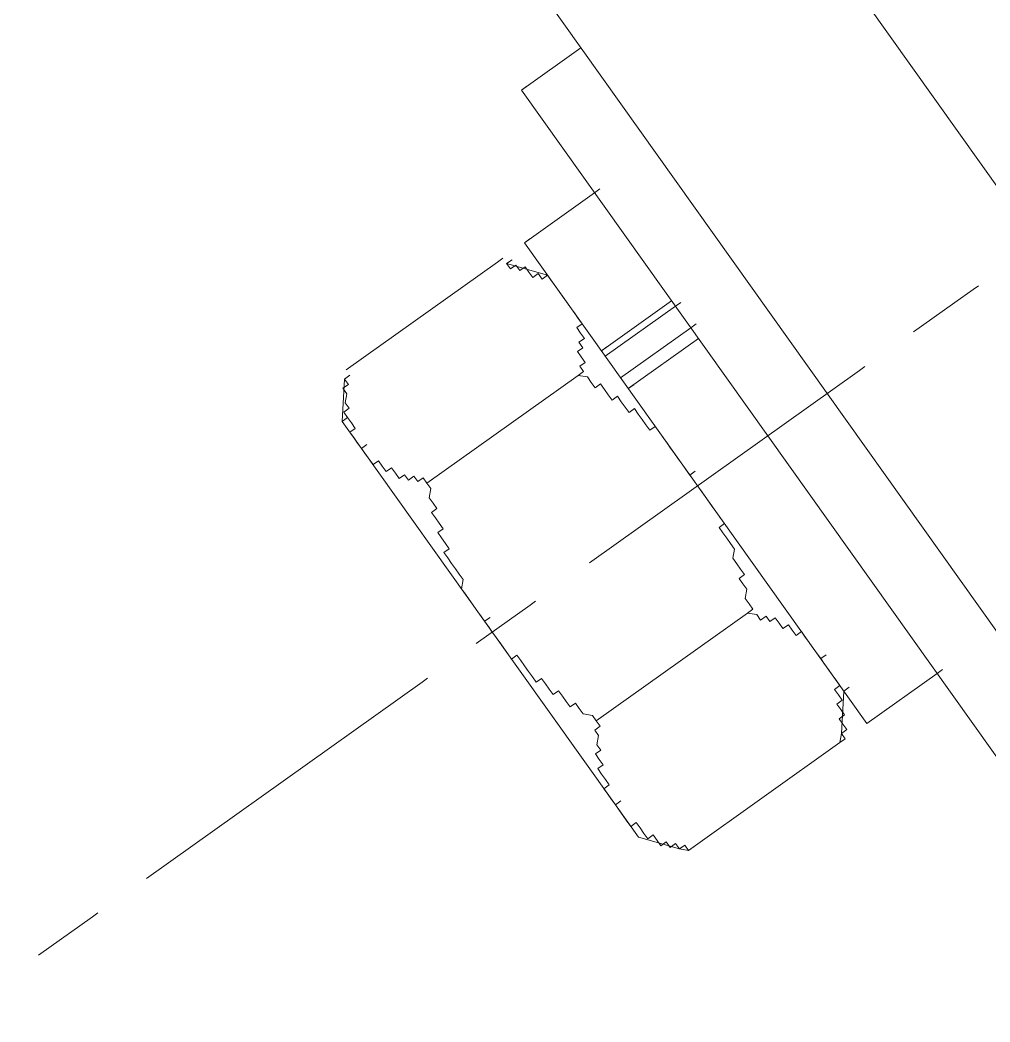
# Model space of a CAD drawing. Header units: feet. Extents: x 2321988 to 2329858, y 6722724 to 6730499.
# Drawn here: x 2326044.8899 to 2326045.0087, y 6726880.9985 to 6726881.1212 of the extents above; entities that cross this region are included whole.
import ezdxf

# ---------------------------------------------------------------- set-up
doc = ezdxf.new("R2010")
doc.units = ezdxf.units.FT
doc.header["$MEASUREMENT"] = 0
doc.layers.add('C-BESS-EQUIPMENT', color=255, linetype='Continuous')

# ---------------------------------------------------------------- blocks, each defined once
blk = doc.blocks.new('Midpoint Site Plan$0$A$C71e53a02')
at = {"lineweight": 9}
for points in [[(22.4518, 2.2462), (22.4421, 2.2462), (22.4421, -2.2559), (22.4518, -2.2559), (22.4421, -2.2559)], [(23.8356, 1.4958), (23.8258, 1.4958), (23.0755, 1.4958), (22.978, 1.4763), (22.8903, 1.4276), (22.8416, 1.3399), (22.8221, 1.2425), (22.8221, -1.2522), (22.8416, -1.3496), (22.8903, -1.4276), (22.978, -1.4861), (23.0755, -1.5056), (23.1632, -1.4861), (23.2509, -1.4276), (23.2996, -1.3496), (23.3191, -1.2522), (23.3191, 1.2425), (23.2996, 1.3399), (23.2509, 1.4276), (23.1632, 1.4763), (23.0755, 1.4958), (23.0852, 1.4958)], [(22.4421, 0.6188), (22.3349, 0.6188), (22.3446, 0.6188), (22.3349, 0.6188), (22.3349, -0.6285), (22.4421, -0.6285), (22.4518, -0.6285)], [(21.8866, 0.4336), (22.1595, 0.4336), (22.1692, 0.4336)], [(22.218, 0.4336), (22.2082, 0.4336), (22.2082, -0.4336), (22.3349, -0.4336), (22.3446, -0.4336)], [(22.2082, 0.4336), (22.3349, 0.4336), (22.3446, 0.4336)], [(22.2082, 0.0146), (22.2082, 0.0049), (22.2082, -0.0049), (22.2082, -0.0146), (22.2082, -0.0244), (22.2082, -0.0341), (22.2082, -0.0439), (22.2082, -0.0536), (22.2082, -0.0633), (22.2082, -0.0731), (22.1985, -0.0731), (22.1985, -0.0828), (22.1985, -0.0926), (22.1985, -0.1023), (22.1985, -0.1121), (22.1887, -0.1218), (22.1887, -0.1316), (22.1887, -0.1413), (22.1887, -0.151), (22.179, -0.151), (22.179, -0.1608), (22.179, -0.1705), (22.1692, -0.1803), (22.1692, -0.19), (22.1692, -0.1998), (22.1595, -0.1998), (22.1692, -0.1998), (22.1595, -0.1998), (21.8866, -0.1998), (21.8866, -0.19), (21.8769, -0.1803), (21.8769, -0.1705), (21.8769, -0.1608), (21.8671, -0.1608), (21.8671, -0.151), (21.8671, -0.1413), (21.8671, -0.1316), (21.8574, -0.1316), (21.8574, -0.1218), (21.8574, -0.1121), (21.8574, -0.1023), (21.8477, -0.1023), (21.8477, -0.0926), (21.8477, -0.0828), (21.8477, -0.0731), (21.8477, -0.0633), (21.8477, -0.0536), (21.8379, -0.0536), (21.8379, -0.0439), (21.8379, -0.0341), (21.8379, -0.0244), (21.8379, -0.0146), (21.8379, -0.0049), (21.8379, 0.0049), (21.8379, 0.0146), (21.8379, 0.3264), (21.8477, 0.3264), (21.8379, 0.3264), (21.8379, 0.3362), (21.8379, 0.3459), (21.8379, 0.3557), (21.8477, 0.3557), (21.8477, 0.3654), (21.8477, 0.3752), (21.8379, 0.3752), (21.8769, 0.4239), (21.8769, 0.4142), (21.8671, 0.4142), (21.8671, 0.4044), (21.8574, 0.3947), (21.8574, 0.3849), (21.8477, 0.3849), (21.8477, 0.3752), (21.8379, 0.3752), (21.8379, 0.3264), (21.8379, 0.3167), (21.8379, 0.307), (21.8379, 0.2972), (21.8477, 0.2972), (21.8477, 0.2875), (21.8477, 0.2777), (21.8574, 0.2777), (21.8574, 0.268), (21.8574, 0.2582), (21.8671, 0.2582), (21.8671, 0.2485), (21.8769, 0.2485), (21.8769, 0.2387), (21.8866, 0.2387), (21.8866, 0.229), (22.1595, 0.229), (22.1692, 0.229), (22.1692, 0.2387), (22.179, 0.2387), (22.179, 0.2485), (22.179, 0.2582), (22.1887, 0.2582), (22.1887, 0.268), (22.1985, 0.268), (22.1985, 0.2777), (22.1985, 0.2875), (22.2082, 0.2875), (22.2082, 0.2972), (22.2082, 0.307), (22.2082, 0.3167), (22.2082, 0.3264), (22.2082, 0.3362), (22.2082, 0.3459), (22.2082, 0.3557), (22.2082, 0.3654), (22.2082, 0.3752)], [(21.8671, 0.4142), (21.8671, 0.4142)], [(21.8671, 0.4142), (21.8671, 0.4142)], [(21.8671, 0.4142), (21.8671, 0.4142)], [(21.8769, 0.4239), (21.8866, 0.4239)], [(21.8769, 0.4142), (21.8769, 0.4142)], [(21.8769, 0.4142), (21.8769, 0.4142)], [(21.8769, 0.4142), (21.8769, 0.4142)], [(21.8769, 0.4142), (21.8769, 0.4142)], [(21.8769, 0.4142), (21.8769, 0.4142)], [(21.8769, 0.4142), (21.8769, 0.4142)], [(21.8769, 0.4142), (21.8769, 0.4142)], [(21.8769, 0.4142), (21.8769, 0.4142)], [(22.1692, 0.4239), (22.1692, 0.4142), (22.179, 0.4142), (22.179, 0.4044), (22.1887, 0.4044), (22.1887, 0.3947), (22.1887, 0.3849), (22.1985, 0.3849), (22.1985, 0.3752), (22.2082, 0.3752), (22.1692, 0.4239), (22.179, 0.4239)], [(22.1692, 0.4142), (22.1692, 0.4142)], [(22.1692, 0.4142), (22.1692, 0.4142)], [(22.179, 0.4142), (22.179, 0.4142)], [(22.179, 0.4142), (22.179, 0.4142)], [(22.179, 0.4142), (22.179, 0.4142)], [(21.8671, 0.4044), (21.8671, 0.4044)], [(21.8671, 0.4044), (21.8671, 0.4044)], [(21.8671, 0.4044), (21.8671, 0.4044)], [(21.8671, 0.4044), (21.8671, 0.4044)], [(21.8671, 0.4044), (21.8671, 0.4044)], [(21.8671, 0.4044), (21.8671, 0.4044)], [(21.8671, 0.4044), (21.8671, 0.4044)], [(21.8671, 0.4044), (21.8671, 0.4044)], [(21.8671, 0.4044), (21.8671, 0.4044)], [(21.8671, 0.4044), (21.8671, 0.4044)], [(21.8671, 0.4044), (21.8671, 0.4044)], [(21.8671, 0.4044), (21.8671, 0.4044)], [(21.8671, 0.4044), (21.8671, 0.4044)], [(22.179, 0.4044), (22.179, 0.4044)], [(22.179, 0.4044), (22.179, 0.4044)], [(22.179, 0.4044), (22.179, 0.4044)], [(22.179, 0.4044), (22.179, 0.4044)], [(22.179, 0.4044), (22.179, 0.4044)], [(22.179, 0.4044), (22.179, 0.4044)], [(22.179, 0.4044), (22.179, 0.4044)], [(22.179, 0.4044), (22.179, 0.4044)], [(22.1887, 0.4044), (22.1887, 0.4044)], [(22.1887, 0.4044), (22.1887, 0.4044)], [(22.1887, 0.4044), (22.1887, 0.4044)], [(21.8477, 0.3849), (21.8477, 0.3849)], [(21.8477, 0.3849), (21.8477, 0.3849)], [(21.8477, 0.3849), (21.8477, 0.3849)], [(21.8477, 0.3849), (21.8477, 0.3849)], [(21.8477, 0.3849), (21.8477, 0.3849)], [(21.8574, 0.3947), (21.8574, 0.3947)], [(21.8574, 0.3947), (21.8574, 0.3947)], [(21.8574, 0.3947), (21.8574, 0.3947)], [(21.8574, 0.3947), (21.8574, 0.3947)], [(21.8574, 0.3947), (21.8574, 0.3947)], [(21.8574, 0.3947), (21.8574, 0.3947)], [(21.8574, 0.3947), (21.8574, 0.3947)], [(21.8574, 0.3947), (21.8574, 0.3947)], [(21.8574, 0.3947), (21.8574, 0.3947)], [(21.8574, 0.3947), (21.8574, 0.3947)], [(21.8574, 0.3947), (21.8574, 0.3947)], [(21.8574, 0.3947), (21.8574, 0.3947)], [(21.8574, 0.3947), (21.8574, 0.3947)], [(21.8574, 0.3849), (21.8574, 0.3849)], [(21.8574, 0.3849), (21.8574, 0.3849)], [(21.8574, 0.3849), (21.8574, 0.3849)], [(21.8574, 0.3849), (21.8574, 0.3849)], [(21.8574, 0.3849), (21.8574, 0.3849)], [(21.8574, 0.3849), (21.8574, 0.3849)], [(21.8574, 0.3849), (21.8574, 0.3849)], [(21.8477, 0.3752), (21.8477, 0.3752)], [(21.8477, 0.3752), (21.8477, 0.3752)], [(21.8477, 0.3752), (21.8477, 0.3752)], [(21.8477, 0.3752), (21.8477, 0.3752)], [(21.8477, 0.3752), (21.8477, 0.3752)], [(21.8477, 0.3752), (21.8477, 0.3752)], [(21.8477, 0.3752), (21.8477, 0.3752)], [(21.8477, 0.3752), (21.8477, 0.3752)], [(21.8477, 0.3752), (21.8477, 0.3752)], [(21.8477, 0.3752), (21.8477, 0.3752)], [(21.8477, 0.3752), (21.8477, 0.3752)], [(21.8477, 0.3752), (21.8477, 0.3752)], [(21.8379, 0.3557), (21.8379, 0.3557)], [(21.8379, 0.3557), (21.8379, 0.3557)], [(21.8379, 0.3557), (21.8379, 0.3557)], [(21.8379, 0.3557), (21.8379, 0.3557)], [(21.8379, 0.3557), (21.8379, 0.3557)], [(21.8379, 0.3557), (21.8379, 0.3557)], [(21.8379, 0.3557), (21.8379, 0.3557)], [(21.8379, 0.3557), (21.8379, 0.3557)], [(21.8379, 0.3557), (21.8379, 0.3557)], [(21.8379, 0.3557), (21.8379, 0.3557)], [(21.8379, 0.3557), (21.8379, 0.3557)], [(21.8477, 0.3654), (21.8477, 0.3654)], [(21.8477, 0.3654), (21.8477, 0.3654)], [(21.8477, 0.3654), (21.8477, 0.3654)], [(21.8477, 0.3654), (21.8477, 0.3654)], [(21.8477, 0.3654), (21.8477, 0.3654)], [(21.8477, 0.3654), (21.8477, 0.3654)], [(21.8477, 0.3654), (21.8477, 0.3654)], [(21.8477, 0.3654), (21.8477, 0.3654)], [(21.8477, 0.3654), (21.8477, 0.3654)], [(21.8477, 0.3654), (21.8477, 0.3654)], [(21.8477, 0.3654), (21.8477, 0.3654)], [(21.8477, 0.3654), (21.8477, 0.3654)], [(21.8477, 0.3654), (21.8477, 0.3654)], [(21.8379, 0.3459), (21.8379, 0.3459)], [(21.8379, 0.3459), (21.8379, 0.3459)], [(21.8379, 0.3459), (21.8379, 0.3459)], [(21.8379, 0.3459), (21.8379, 0.3459)], [(21.8379, 0.3459), (21.8379, 0.3459)], [(21.8379, 0.3459), (21.8379, 0.3459)], [(21.8379, 0.3459), (21.8379, 0.3459)], [(21.8379, 0.3459), (21.8379, 0.3459)], [(21.8379, 0.3459), (21.8379, 0.3459)], [(21.8379, 0.3459), (21.8379, 0.3459)], [(21.8379, 0.3459), (21.8379, 0.3459)], [(21.8379, 0.3459), (21.8379, 0.3459)], [(21.8379, 0.3459), (21.8379, 0.3459)], [(21.8379, 0.3362), (21.8379, 0.3362)], [(21.8379, 0.3362), (21.8379, 0.3362)], [(21.8379, 0.3362), (21.8379, 0.3362)], [(21.8379, 0.3362), (21.8379, 0.3362)], [(21.8379, 0.3362), (21.8379, 0.3362)], [(21.8379, 0.3264), (21.8379, 0.3264)], [(21.8379, 0.3264), (21.8379, 0.3264)], [(21.8379, 0.3264), (21.8379, 0.3264)], [(21.8379, 0.3264), (21.8379, 0.3264)], [(21.8379, 0.3264), (21.8379, 0.3264)], [(21.8379, 0.3264), (21.8379, 0.3264)], [(21.8379, 0.3264), (21.8379, 0.3264)], [(21.8379, 0.3264), (21.8379, 0.3264)], [(21.8379, 0.3264), (21.8379, 0.3264)], [(22.2082, 0.3264), (22.2082, 0.3264)], [(22.2082, 0.3264), (22.2082, 0.3264)], [(22.2082, 0.3264), (22.2082, 0.3264)], [(21.8379, 0.3167), (21.8379, 0.3167)], [(21.8379, 0.3167), (21.8379, 0.3167)], [(21.8379, 0.3167), (21.8379, 0.3167)], [(21.8379, 0.3167), (21.8379, 0.3167)], [(21.8379, 0.3167), (21.8379, 0.3167)], [(21.8379, 0.3167), (21.8379, 0.3167)], [(21.8379, 0.3167), (21.8379, 0.3167)], [(21.8379, 0.3167), (21.8379, 0.3167)], [(21.8379, 0.3167), (21.8379, 0.3167)], [(21.8379, 0.3167), (21.8379, 0.3167)], [(21.8379, 0.3167), (21.8379, 0.3167)], [(22.2082, 0.3167), (22.2082, 0.3167)], [(22.2082, 0.3167), (22.2082, 0.3167)], [(22.2082, 0.3167), (22.2082, 0.3167)], [(22.2082, 0.3167), (22.2082, 0.3167)], [(22.2082, 0.3167), (22.2082, 0.3167)], [(22.2082, 0.3167), (22.2082, 0.3167)], [(22.2082, 0.3167), (22.2082, 0.3167)], [(22.2082, 0.3167), (22.2082, 0.3167)], [(22.2082, 0.3167), (22.2082, 0.3167)], [(21.8379, 0.307), (21.8379, 0.307)], [(21.8379, 0.307), (21.8379, 0.307)], [(21.8379, 0.307), (21.8379, 0.307)], [(21.8379, 0.307), (21.8379, 0.307)], [(21.8379, 0.307), (21.8379, 0.307)], [(21.8379, 0.307), (21.8379, 0.307)], [(21.8379, 0.307), (21.8379, 0.307)], [(21.8379, 0.307), (21.8379, 0.307)], [(21.8379, 0.307), (21.8379, 0.307)], [(21.8379, 0.307), (21.8379, 0.307)], [(21.8379, 0.307), (21.8379, 0.307)], [(21.8379, 0.2972), (21.8379, 0.2972)], [(21.8379, 0.2972), (21.8379, 0.2972)], [(21.8379, 0.2972), (21.8379, 0.2972)], [(21.8379, 0.2972), (21.8379, 0.2972)], [(21.8379, 0.2972), (21.8379, 0.2972)], [(21.8477, 0.2972), (21.8477, 0.2972)], [(21.8477, 0.2972), (21.8477, 0.2972)], [(21.8477, 0.2972), (21.8477, 0.2972)], [(21.8477, 0.2972), (21.8477, 0.2972)], [(21.8477, 0.2972), (21.8477, 0.2972)], [(21.8477, 0.2972), (21.8477, 0.2972)], [(22.2082, 0.307), (22.2082, 0.307)], [(22.2082, 0.307), (22.2082, 0.307)], [(22.2082, 0.307), (22.2082, 0.307)], [(22.2082, 0.307), (22.2082, 0.307)], [(22.2082, 0.307), (22.2082, 0.307)], [(22.2082, 0.307), (22.2082, 0.307)], [(22.2082, 0.307), (22.2082, 0.307)], [(22.2082, 0.307), (22.2082, 0.307)], [(22.2082, 0.307), (22.2082, 0.307)], [(22.2082, 0.307), (22.2082, 0.307)], [(22.2082, 0.307), (22.2082, 0.307)], [(22.2082, 0.2972), (22.2082, 0.2972)], [(22.2082, 0.2972), (22.2082, 0.2972)], [(22.2082, 0.2972), (22.2082, 0.2972)], [(22.2082, 0.2972), (22.2082, 0.2972)], [(22.2082, 0.2972), (22.2082, 0.2972)], [(22.2082, 0.2972), (22.2082, 0.2972)], [(22.2082, 0.2972), (22.2082, 0.2972)], [(22.2082, 0.2972), (22.2082, 0.2972)], [(22.2082, 0.2972), (22.2082, 0.2972)], [(22.2082, 0.2972), (22.2082, 0.2972)], [(22.2082, 0.2972), (22.2082, 0.2972)], [(22.2082, 0.2972), (22.2082, 0.2972)], [(21.8477, 0.2875), (21.8477, 0.2875)], [(21.8477, 0.2875), (21.8477, 0.2875)], [(21.8477, 0.2875), (21.8477, 0.2875)], [(21.8477, 0.2875), (21.8477, 0.2875)], [(21.8477, 0.2875), (21.8477, 0.2875)], [(21.8477, 0.2875), (21.8477, 0.2875)], [(21.8477, 0.2875), (21.8477, 0.2875)], [(21.8477, 0.2875), (21.8477, 0.2875)], [(21.8477, 0.2875), (21.8477, 0.2875)], [(21.8477, 0.2875), (21.8477, 0.2875)], [(21.8477, 0.2875), (21.8477, 0.2875)], [(22.1985, 0.2875), (22.1985, 0.2875)], [(22.1985, 0.2875), (22.1985, 0.2875)], [(22.1985, 0.2875), (22.1985, 0.2875)], [(22.1985, 0.2875), (22.1985, 0.2875)], [(22.1985, 0.2875), (22.1985, 0.2875)], [(22.1985, 0.2875), (22.1985, 0.2875)], [(22.2082, 0.2875), (22.2082, 0.2875)], [(22.2082, 0.2875), (22.2082, 0.2875)], [(22.2082, 0.2875), (22.2082, 0.2875)], [(22.2082, 0.2875), (22.2082, 0.2875)], [(21.8477, 0.2777), (21.8477, 0.2777)], [(21.8477, 0.2777), (21.8477, 0.2777)], [(21.8477, 0.2777), (21.8477, 0.2777)], [(21.8477, 0.2777), (21.8477, 0.2777)], [(21.8477, 0.2777), (21.8477, 0.2777)], [(21.8477, 0.2777), (21.8477, 0.2777)], [(21.8477, 0.2777), (21.8477, 0.2777)], [(21.8477, 0.2777), (21.8477, 0.2777)], [(21.8574, 0.2777), (21.8574, 0.2777)], [(21.8574, 0.2777), (21.8574, 0.2777)], [(21.8574, 0.268), (21.8574, 0.268)], [(21.8574, 0.268), (21.8574, 0.268)], [(21.8574, 0.268), (21.8574, 0.268)], [(21.8574, 0.268), (21.8574, 0.268)], [(21.8574, 0.268), (21.8574, 0.268)], [(21.8574, 0.268), (21.8574, 0.268)], [(21.8574, 0.268), (21.8574, 0.268)], [(21.8574, 0.268), (21.8574, 0.268)], [(21.8574, 0.268), (21.8574, 0.268)], [(21.8574, 0.268), (21.8574, 0.268)], [(21.8574, 0.268), (21.8574, 0.268)], [(21.8574, 0.268), (21.8574, 0.268)], [(22.1887, 0.268), (22.1887, 0.268)], [(22.1887, 0.268), (22.1887, 0.268)], [(22.1887, 0.268), (22.1887, 0.268)], [(22.1887, 0.268), (22.1887, 0.268)], [(22.1887, 0.268), (22.1887, 0.268)], [(22.1887, 0.268), (22.1887, 0.268)], [(22.1887, 0.268), (22.1887, 0.268)], [(22.1985, 0.2777), (22.1985, 0.2777)], [(22.1985, 0.2777), (22.1985, 0.2777)], [(22.1985, 0.2777), (22.1985, 0.2777)], [(22.1985, 0.2777), (22.1985, 0.2777)], [(22.1985, 0.2777), (22.1985, 0.2777)], [(22.1985, 0.2777), (22.1985, 0.2777)], [(22.1985, 0.2777), (22.1985, 0.2777)], [(22.1985, 0.2777), (22.1985, 0.2777)], [(22.1985, 0.2777), (22.1985, 0.2777)], [(22.1985, 0.2777), (22.1985, 0.2777)], [(22.1985, 0.2777), (22.1985, 0.2777)], [(22.1985, 0.268), (22.1985, 0.268)], [(22.1985, 0.268), (22.1985, 0.268)], [(22.1985, 0.268), (22.1985, 0.268)], [(22.1985, 0.268), (22.1985, 0.268)], [(21.8574, 0.2582), (21.8574, 0.2582)], [(21.8574, 0.2582), (21.8574, 0.2582)], [(21.8671, 0.2582), (21.8671, 0.2582)], [(21.8671, 0.2582), (21.8671, 0.2582)], [(21.8671, 0.2582), (21.8671, 0.2582)], [(21.8671, 0.2582), (21.8671, 0.2582)], [(21.8671, 0.2582), (21.8671, 0.2582)], [(21.8671, 0.2582), (21.8671, 0.2582)], [(21.8671, 0.2582), (21.8671, 0.2582)], [(21.8671, 0.2582), (21.8671, 0.2582)], [(22.1887, 0.2582), (22.1887, 0.2582)], [(22.1887, 0.2582), (22.1887, 0.2582)], [(22.1887, 0.2582), (22.1887, 0.2582)], [(22.1887, 0.2582), (22.1887, 0.2582)], [(22.1887, 0.2582), (22.1887, 0.2582)], [(22.1887, 0.2582), (22.1887, 0.2582)], [(22.1887, 0.2582), (22.1887, 0.2582)], [(22.1887, 0.2582), (22.1887, 0.2582)], [(22.1887, 0.2582), (22.1887, 0.2582)], [(22.1887, 0.2582), (22.1887, 0.2582)], [(21.8671, 0.2485), (21.8671, 0.2485)], [(21.8671, 0.2485), (21.8671, 0.2485)], [(21.8671, 0.2485), (21.8671, 0.2485)], [(21.8671, 0.2485), (21.8671, 0.2485)], [(21.8671, 0.2485), (21.8671, 0.2485)], [(21.8671, 0.2485), (21.8671, 0.2485)], [(21.8671, 0.2485), (21.8671, 0.2485)], [(21.8769, 0.2485), (21.8769, 0.2485)], [(21.8769, 0.2485), (21.8769, 0.2485)], [(21.8769, 0.2485), (21.8769, 0.2485)], [(21.8769, 0.2485), (21.8769, 0.2485)], [(21.8769, 0.2387), (21.8769, 0.2387)], [(21.8769, 0.2387), (21.8769, 0.2387)], [(21.8769, 0.2387), (21.8769, 0.2387)], [(21.8769, 0.2387), (21.8769, 0.2387)], [(22.1692, 0.2387), (22.1692, 0.2387)], [(22.1692, 0.2387), (22.1692, 0.2387)], [(22.1692, 0.2387), (22.1692, 0.2387)], [(22.1692, 0.2387), (22.1692, 0.2387)], [(22.1692, 0.2387), (22.1692, 0.2387)], [(22.1692, 0.2387), (22.1692, 0.2387)], [(22.1692, 0.2387), (22.1692, 0.2387)], [(22.179, 0.2485), (22.179, 0.2485)], [(22.179, 0.2485), (22.179, 0.2485)], [(22.179, 0.2485), (22.179, 0.2485)], [(22.179, 0.2485), (22.179, 0.2485)], [(22.179, 0.2485), (22.179, 0.2485)], [(22.179, 0.2485), (22.179, 0.2485)], [(22.179, 0.2485), (22.179, 0.2485)], [(22.179, 0.2485), (22.179, 0.2485)], [(22.179, 0.2485), (22.179, 0.2485)], [(22.179, 0.2485), (22.179, 0.2485)], [(22.179, 0.2485), (22.179, 0.2485)], [(22.179, 0.2485), (22.179, 0.2485)], [(22.179, 0.2387), (22.179, 0.2387)], [(22.3349, 0.2387), (22.2082, 0.2387), (22.218, 0.2387)], [(21.8964, -0.1998), (21.8866, -0.1998), (21.8866, -0.2095), (21.8769, -0.2095), (21.8769, -0.2193), (21.8671, -0.229), (21.8671, -0.2387), (21.8574, -0.2387), (21.8574, -0.2485), (21.8574, -0.2582), (21.8477, -0.2582), (21.8477, -0.268), (21.8477, -0.2777), (21.8477, -0.2875), (21.8379, -0.2875), (21.8379, -0.2972), (21.8379, -0.307), (21.8379, -0.3167), (21.8379, 0.0146), (21.8477, 0.0146), (21.8379, 0.0146), (21.8379, 0.0244), (21.8379, 0.0341), (21.8379, 0.0439), (21.8379, 0.0536), (21.8379, 0.0633), (21.8379, 0.0731), (21.8477, 0.0828), (21.8477, 0.0926), (21.8477, 0.1023), (21.8477, 0.1121), (21.8477, 0.1218), (21.8477, 0.1316), (21.8574, 0.1316), (21.8574, 0.1413), (21.8574, 0.151), (21.8574, 0.1608), (21.8671, 0.1608), (21.8671, 0.1705), (21.8671, 0.1803), (21.8671, 0.19), (21.8769, 0.19), (21.8769, 0.1998), (21.8769, 0.2095), (21.8866, 0.2193), (21.8866, 0.229), (21.8964, 0.229)], [(21.8866, 0.229), (21.8866, 0.229)], [(21.8866, 0.229), (21.8866, 0.229)], [(22.1595, 0.229), (22.1692, 0.229), (22.1595, 0.229), (22.1692, 0.2193), (22.1692, 0.2095), (22.1692, 0.1998), (22.179, 0.1998), (22.179, 0.19), (22.179, 0.1803), (22.179, 0.1705), (22.1887, 0.1705), (22.1887, 0.1608), (22.1887, 0.151), (22.1887, 0.1413), (22.1985, 0.1413), (22.1985, 0.1316), (22.1985, 0.1218), (22.1985, 0.1121), (22.1985, 0.1023), (22.2082, 0.1023), (22.2082, 0.0926), (22.2082, 0.0828), (22.2082, 0.0731), (22.2082, 0.0633), (22.2082, 0.0536), (22.2082, 0.0439), (22.2082, 0.0341), (22.2082, 0.0244), (22.2082, 0.0146), (22.218, 0.0146)], [(22.1692, 0.229), (22.1692, 0.229)], [(22.2082, 0.229), (22.3349, 0.229), (22.3446, 0.229)], [(21.8769, 0.2095), (21.8769, 0.2095)], [(21.8769, 0.2095), (21.8769, 0.2095)], [(21.8866, 0.2193), (21.8866, 0.2193)], [(21.8866, 0.2193), (21.8866, 0.2193)], [(22.1692, 0.2193), (22.1692, 0.2193)], [(22.1692, 0.2095), (22.1692, 0.2095)], [(21.8769, 0.1998), (21.8769, 0.1998)], [(21.8769, 0.1998), (21.8769, 0.1998)], [(22.1692, 0.1998), (22.1692, 0.1998)], [(21.8671, 0.19), (21.8671, 0.19)], [(21.8671, 0.19), (21.8671, 0.19)], [(21.8671, 0.1803), (21.8671, 0.1803)], [(21.8671, 0.1803), (21.8671, 0.1803)], [(21.8671, 0.1803), (21.8671, 0.1803)], [(21.8671, 0.1803), (21.8671, 0.1803)], [(21.8671, 0.1803), (21.8671, 0.1803)], [(22.179, 0.19), (22.179, 0.19)], [(22.179, 0.19), (22.179, 0.19)], [(22.179, 0.1803), (22.179, 0.1803)], [(22.179, 0.1803), (22.179, 0.1803)], [(22.2082, 0.19), (22.3349, 0.19), (22.3446, 0.19)], [(21.8671, 0.1705), (21.8671, 0.1705)], [(21.8671, 0.1705), (21.8671, 0.1705)], [(21.8671, 0.1705), (21.8671, 0.1705)], [(21.8671, 0.1705), (21.8671, 0.1705)], [(22.1887, 0.1705), (22.1887, 0.1705)], [(22.3349, 0.1705), (22.2082, 0.1705), (22.218, 0.1705)], [(21.8574, 0.1608), (21.8574, 0.1608)], [(21.8574, 0.1608), (21.8574, 0.1608)], [(21.8574, 0.1608), (21.8574, 0.1608)], [(21.8574, 0.151), (21.8574, 0.151)], [(21.8574, 0.151), (21.8574, 0.151)], [(21.8574, 0.151), (21.8574, 0.151)], [(21.8574, 0.151), (21.8574, 0.151)], [(21.8574, 0.151), (21.8574, 0.151)], [(21.8671, 0.1608), (21.8671, 0.1608)], [(22.1887, 0.1608), (22.1887, 0.1608)], [(22.1887, 0.1608), (22.1887, 0.1608)], [(22.1887, 0.1608), (22.1887, 0.1608)], [(22.1887, 0.1608), (22.1887, 0.1608)], [(22.1887, 0.151), (22.1887, 0.151)], [(22.1887, 0.151), (22.1887, 0.151)], [(22.1887, 0.151), (22.1887, 0.151)], [(22.1887, 0.151), (22.1887, 0.151)], [(22.1887, 0.151), (22.1887, 0.151)], [(21.8574, 0.1413), (21.8574, 0.1413)], [(21.8574, 0.1413), (21.8574, 0.1413)], [(21.8574, 0.1413), (21.8574, 0.1413)], [(21.8574, 0.1413), (21.8574, 0.1413)], [(21.8574, 0.1413), (21.8574, 0.1413)], [(22.1887, 0.1413), (22.1887, 0.1413)], [(22.1887, 0.1413), (22.1887, 0.1413)], [(22.1985, 0.1413), (22.1985, 0.1413)], [(22.1985, 0.1413), (22.1985, 0.1413)], [(21.8477, 0.1316), (21.8477, 0.1316)], [(21.8477, 0.1218), (21.8477, 0.1218)], [(21.8477, 0.1218), (21.8477, 0.1218)], [(21.8477, 0.1218), (21.8477, 0.1218)], [(21.8477, 0.1218), (21.8477, 0.1218)], [(21.8574, 0.1316), (21.8574, 0.1316)], [(21.8574, 0.1316), (21.8574, 0.1316)], [(21.8574, 0.1316), (21.8574, 0.1316)], [(22.1985, 0.1316), (22.1985, 0.1316)], [(22.1985, 0.1316), (22.1985, 0.1316)], [(22.1985, 0.1316), (22.1985, 0.1316)], [(22.1985, 0.1316), (22.1985, 0.1316)], [(22.1985, 0.1316), (22.1985, 0.1316)], [(22.1985, 0.1218), (22.1985, 0.1218)], [(22.1985, 0.1218), (22.1985, 0.1218)], [(22.1985, 0.1218), (22.1985, 0.1218)], [(22.1985, 0.1218), (22.1985, 0.1218)], [(21.8477, 0.1121), (21.8477, 0.1121)], [(21.8477, 0.1121), (21.8477, 0.1121)], [(21.8477, 0.1121), (21.8477, 0.1121)], [(21.8477, 0.1121), (21.8477, 0.1121)], [(21.8477, 0.1121), (21.8477, 0.1121)], [(22.1985, 0.1121), (22.1985, 0.1121)], [(22.1985, 0.1121), (22.1985, 0.1121)], [(22.1985, 0.1121), (22.1985, 0.1121)], [(22.1985, 0.1121), (22.1985, 0.1121)], [(22.1985, 0.1121), (22.1985, 0.1121)], [(21.8477, 0.1023), (21.8477, 0.1023)], [(21.8477, 0.1023), (21.8477, 0.1023)], [(21.8477, 0.1023), (21.8477, 0.1023)], [(21.8477, 0.1023), (21.8477, 0.1023)], [(21.8477, 0.1023), (21.8477, 0.1023)], [(21.8477, 0.0926), (21.8477, 0.0926)], [(21.8477, 0.0926), (21.8477, 0.0926)], [(21.8477, 0.0926), (21.8477, 0.0926)], [(21.8477, 0.0926), (21.8477, 0.0926)], [(22.1985, 0.1023), (22.1985, 0.1023)], [(22.1985, 0.1023), (22.1985, 0.1023)], [(22.2082, 0.1023), (22.2082, 0.1023)], [(22.2082, 0.1023), (22.2082, 0.1023)], [(22.2082, 0.0926), (22.2082, 0.0926)], [(22.2082, 0.0926), (22.2082, 0.0926)], [(22.2082, 0.0926), (22.2082, 0.0926)], [(22.2082, 0.0926), (22.2082, 0.0926)], [(21.8477, 0.0828), (21.8477, 0.0828)], [(21.8477, 0.0828), (21.8477, 0.0828)], [(21.8477, 0.0828), (21.8477, 0.0828)], [(21.8477, 0.0828), (21.8477, 0.0828)], [(21.8477, 0.0828), (21.8477, 0.0828)], [(22.2082, 0.0828), (22.2082, 0.0828)], [(22.2082, 0.0828), (22.2082, 0.0828)], [(22.2082, 0.0828), (22.2082, 0.0828)], [(22.2082, 0.0828), (22.2082, 0.0828)], [(22.2082, 0.0828), (22.2082, 0.0828)], [(21.8379, 0.0731), (21.8379, 0.0731)], [(21.8379, 0.0731), (21.8379, 0.0731)], [(21.8379, 0.0731), (21.8379, 0.0731)], [(21.8379, 0.0731), (21.8379, 0.0731)], [(21.8379, 0.0731), (21.8379, 0.0731)], [(21.8379, 0.0633), (21.8379, 0.0633)], [(21.8379, 0.0633), (21.8379, 0.0633)], [(21.8379, 0.0633), (21.8379, 0.0633)], [(22.2082, 0.0731), (22.2082, 0.0731)], [(22.2082, 0.0731), (22.2082, 0.0731)], [(22.2082, 0.0731), (22.2082, 0.0731)], [(22.2082, 0.0731), (22.2082, 0.0731)], [(22.2082, 0.0731), (22.2082, 0.0731)], [(22.2082, 0.0633), (22.2082, 0.0633)], [(22.2082, 0.0633), (22.2082, 0.0633)], [(22.2082, 0.0633), (22.2082, 0.0633)], [(22.2082, 0.0633), (22.2082, 0.0633)], [(21.8379, 0.0536), (21.8379, 0.0536)], [(21.8379, 0.0536), (21.8379, 0.0536)], [(22.2082, 0.0536), (22.2082, 0.0536)], [(22.2082, 0.0536), (22.2082, 0.0536)], [(22.2082, 0.0536), (22.2082, 0.0536)], [(22.2082, 0.0536), (22.2082, 0.0536)], [(22.2082, 0.0536), (22.2082, 0.0536)], [(21.8379, 0.0439), (21.8379, 0.0439)], [(21.8379, 0.0439), (21.8379, 0.0439)], [(21.8379, 0.0341), (21.8379, 0.0341)], [(21.8379, 0.0341), (21.8379, 0.0341)], [(22.2082, 0.0439), (22.2082, 0.0439)], [(22.2082, 0.0439), (22.2082, 0.0439)], [(22.2082, 0.0439), (22.2082, 0.0439)], [(22.2082, 0.0439), (22.2082, 0.0439)], [(22.2082, 0.0439), (22.2082, 0.0439)], [(22.2082, 0.0341), (22.2082, 0.0341)], [(22.2082, 0.0341), (22.2082, 0.0341)], [(22.2082, 0.0341), (22.2082, 0.0341)], [(22.2082, 0.0341), (22.2082, 0.0341)], [(21.8379, 0.0244), (21.8379, 0.0244)], [(22.2082, 0.0244), (22.2082, 0.0244)], [(22.2082, 0.0244), (22.2082, 0.0244)], [(22.2082, 0.0244), (22.2082, 0.0244)], [(22.2082, 0.0244), (22.2082, 0.0244)], [(22.2082, 0.0244), (22.2082, 0.0244)], [(21.8379, 0.0049), (21.8379, 0.0049)], [(21.8379, 0.0049), (21.8379, 0.0049)], [(21.8379, 0.0049), (21.8379, 0.0049)], [(21.8379, 0.0049), (21.8379, 0.0049)], [(21.8379, 0.0049), (21.8379, 0.0049)], [(22.2082, 0.0146), (22.2082, 0.0146)], [(22.2082, 0.0146), (22.2082, 0.0146)], [(21.8379, -0.0049), (21.8379, -0.0049)], [(21.8379, -0.0049), (21.8379, -0.0049)], [(21.8379, -0.0049), (21.8379, -0.0049)], [(21.8379, -0.0049), (21.8379, -0.0049)], [(21.8379, -0.0146), (21.8379, -0.0146)], [(21.8379, -0.0146), (21.8379, -0.0146)], [(21.8379, -0.0146), (21.8379, -0.0146)], [(21.8379, -0.0146), (21.8379, -0.0146)], [(21.8379, -0.0146), (21.8379, -0.0146)], [(22.2082, -0.0049), (22.2082, -0.0049)], [(22.2082, -0.0049), (22.2082, -0.0049)], [(22.2082, -0.0146), (22.2082, -0.0146)], [(22.2082, -0.0146), (22.2082, -0.0146)], [(21.8379, -0.0244), (21.8379, -0.0244)], [(21.8379, -0.0244), (21.8379, -0.0244)], [(21.8379, -0.0244), (21.8379, -0.0244)], [(21.8379, -0.0244), (21.8379, -0.0244)], [(21.8379, -0.0244), (21.8379, -0.0244)], [(22.2082, -0.0244), (22.2082, -0.0244)], [(22.2082, -0.0244), (22.2082, -0.0244)], [(21.8379, -0.0341), (21.8379, -0.0341)], [(21.8379, -0.0341), (21.8379, -0.0341)], [(21.8379, -0.0341), (21.8379, -0.0341)], [(21.8379, -0.0341), (21.8379, -0.0341)], [(21.8379, -0.0439), (21.8379, -0.0439)], [(21.8379, -0.0439), (21.8379, -0.0439)], [(21.8379, -0.0439), (21.8379, -0.0439)], [(21.8379, -0.0439), (21.8379, -0.0439)], [(21.8379, -0.0439), (21.8379, -0.0439)], [(22.2082, -0.0341), (22.2082, -0.0341)], [(22.2082, -0.0341), (22.2082, -0.0341)], [(22.2082, -0.0439), (22.2082, -0.0439)], [(22.2082, -0.0439), (22.2082, -0.0439)], [(22.2082, -0.0439), (22.2082, -0.0439)], [(22.2082, -0.0439), (22.2082, -0.0439)], [(22.2082, -0.0439), (22.2082, -0.0439)], [(21.8379, -0.0536), (21.8379, -0.0536)], [(21.8379, -0.0536), (21.8379, -0.0536)], [(21.8379, -0.0536), (21.8379, -0.0536)], [(22.2082, -0.0536), (22.2082, -0.0536)], [(22.2082, -0.0536), (22.2082, -0.0536)], [(22.2082, -0.0536), (22.2082, -0.0536)], [(22.2082, -0.0536), (22.2082, -0.0536)], [(21.8477, -0.0633), (21.8477, -0.0633)], [(21.8477, -0.0633), (21.8477, -0.0633)], [(21.8477, -0.0633), (21.8477, -0.0633)], [(21.8477, -0.0633), (21.8477, -0.0633)], [(21.8477, -0.0633), (21.8477, -0.0633)], [(21.8477, -0.0731), (21.8477, -0.0731)], [(21.8477, -0.0731), (21.8477, -0.0731)], [(21.8477, -0.0731), (21.8477, -0.0731)], [(21.8477, -0.0731), (21.8477, -0.0731)], [(21.8477, -0.0731), (21.8477, -0.0731)], [(22.2082, -0.0633), (22.2082, -0.0633)], [(22.2082, -0.0633), (22.2082, -0.0633)], [(22.2082, -0.0633), (22.2082, -0.0633)], [(22.2082, -0.0633), (22.2082, -0.0633)], [(22.2082, -0.0633), (22.2082, -0.0633)], [(22.2082, -0.0731), (22.2082, -0.0731)], [(22.2082, -0.0731), (22.2082, -0.0731)], [(22.2082, -0.0731), (22.2082, -0.0731)], [(22.2082, -0.0731), (22.2082, -0.0731)], [(21.8477, -0.0828), (21.8477, -0.0828)], [(21.8477, -0.0828), (21.8477, -0.0828)], [(21.8477, -0.0828), (21.8477, -0.0828)], [(21.8477, -0.0828), (21.8477, -0.0828)], [(22.1985, -0.0828), (22.1985, -0.0828)], [(22.1985, -0.0828), (22.1985, -0.0828)], [(22.1985, -0.0828), (22.1985, -0.0828)], [(22.1985, -0.0828), (22.1985, -0.0828)], [(22.1985, -0.0828), (22.1985, -0.0828)], [(21.8477, -0.0926), (21.8477, -0.0926)], [(21.8477, -0.0926), (21.8477, -0.0926)], [(21.8477, -0.0926), (21.8477, -0.0926)], [(21.8477, -0.0926), (21.8477, -0.0926)], [(21.8477, -0.0926), (21.8477, -0.0926)], [(21.8477, -0.1023), (21.8477, -0.1023)], [(21.8477, -0.1023), (21.8477, -0.1023)], [(21.8477, -0.1023), (21.8477, -0.1023)], [(21.8574, -0.1023), (21.8574, -0.1023)], [(22.1985, -0.0926), (22.1985, -0.0926)], [(22.1985, -0.0926), (22.1985, -0.0926)], [(22.1985, -0.0926), (22.1985, -0.0926)], [(22.1985, -0.0926), (22.1985, -0.0926)], [(22.1985, -0.1023), (22.1985, -0.1023)], [(22.1985, -0.1023), (22.1985, -0.1023)], [(22.1985, -0.1023), (22.1985, -0.1023)], [(22.1985, -0.1023), (22.1985, -0.1023)], [(22.1985, -0.1023), (22.1985, -0.1023)], [(21.8574, -0.1121), (21.8574, -0.1121)], [(21.8574, -0.1121), (21.8574, -0.1121)], [(21.8574, -0.1121), (21.8574, -0.1121)], [(21.8574, -0.1121), (21.8574, -0.1121)], [(21.8574, -0.1121), (21.8574, -0.1121)], [(22.1985, -0.1121), (22.1985, -0.1121)], [(22.1985, -0.1121), (22.1985, -0.1121)], [(22.1985, -0.1121), (22.1985, -0.1121)], [(22.1985, -0.1121), (22.1985, -0.1121)], [(22.1985, -0.1121), (22.1985, -0.1121)], [(21.8574, -0.1218), (21.8574, -0.1218)], [(21.8574, -0.1218), (21.8574, -0.1218)], [(21.8574, -0.1218), (21.8574, -0.1218)], [(21.8574, -0.1218), (21.8574, -0.1218)], [(21.8574, -0.1218), (21.8574, -0.1218)], [(21.8574, -0.1316), (21.8574, -0.1316)], [(21.8574, -0.1316), (21.8574, -0.1316)], [(21.8574, -0.1316), (21.8574, -0.1316)], [(21.8574, -0.1316), (21.8574, -0.1316)], [(22.1887, -0.1218), (22.1887, -0.1218)], [(22.1887, -0.1218), (22.1887, -0.1218)], [(22.1887, -0.1218), (22.1887, -0.1218)], [(22.1887, -0.1218), (22.1887, -0.1218)], [(22.1887, -0.1218), (22.1887, -0.1218)], [(22.1887, -0.1316), (22.1887, -0.1316)], [(22.1887, -0.1316), (22.1887, -0.1316)], [(22.1887, -0.1316), (22.1887, -0.1316)], [(22.1887, -0.1316), (22.1887, -0.1316)], [(21.8671, -0.1413), (21.8671, -0.1413)], [(21.8671, -0.1413), (21.8671, -0.1413)], [(22.1887, -0.1413), (22.1887, -0.1413)], [(22.1887, -0.1413), (22.1887, -0.1413)], [(22.1887, -0.1413), (22.1887, -0.1413)], [(22.1887, -0.1413), (22.1887, -0.1413)], [(22.1887, -0.1413), (22.1887, -0.1413)], [(21.8671, -0.151), (21.8671, -0.151)], [(21.8671, -0.151), (21.8671, -0.151)], [(21.8671, -0.1608), (21.8671, -0.1608)], [(22.179, -0.151), (22.179, -0.151)], [(22.179, -0.151), (22.179, -0.151)], [(22.179, -0.151), (22.179, -0.151)], [(22.179, -0.1608), (22.179, -0.1608)], [(22.179, -0.1608), (22.179, -0.1608)], [(22.179, -0.1608), (22.179, -0.1608)], [(22.179, -0.1608), (22.179, -0.1608)], [(22.1887, -0.151), (22.1887, -0.151)], [(21.8769, -0.1705), (21.8769, -0.1705)], [(21.8769, -0.1705), (21.8769, -0.1705)], [(22.179, -0.1705), (22.179, -0.1705)], [(22.179, -0.1705), (22.179, -0.1705)], [(21.8769, -0.1803), (21.8769, -0.1803)], [(21.8769, -0.1803), (21.8769, -0.1803)], [(22.1692, -0.1803), (22.1692, -0.1803)], [(22.1692, -0.1803), (22.1692, -0.1803)], [(22.1692, -0.19), (22.1692, -0.19)], [(22.1692, -0.19), (22.1692, -0.19)], [(21.8866, -0.1998), (21.8866, -0.1998)], [(22.1595, -0.1998), (22.1692, -0.2095), (22.1692, -0.2193), (22.179, -0.2193), (22.179, -0.229), (22.1887, -0.229), (22.1887, -0.2387), (22.1887, -0.2485), (22.1985, -0.2485), (22.1985, -0.2582), (22.1985, -0.268), (22.2082, -0.268), (22.2082, -0.2777), (22.2082, -0.2875), (22.2082, -0.2972), (22.2082, -0.307), (22.2082, -0.3167), (22.218, -0.3167)], [(21.8769, -0.2095), (21.8769, -0.2095)], [(21.8769, -0.2193), (21.8769, -0.2193)], [(21.8769, -0.2193), (21.8769, -0.2193)], [(21.8769, -0.2193), (21.8769, -0.2193)], [(21.8769, -0.2193), (21.8769, -0.2193)], [(21.8769, -0.2193), (21.8769, -0.2193)], [(21.8769, -0.2193), (21.8769, -0.2193)], [(21.8769, -0.2193), (21.8769, -0.2193)], [(21.8769, -0.2193), (21.8769, -0.2193)], [(21.8866, -0.2095), (21.8866, -0.2095)], [(21.8866, -0.2095), (21.8866, -0.2095)], [(22.1692, -0.2095), (22.1692, -0.2095)], [(22.1692, -0.2095), (22.1692, -0.2095)], [(22.1692, -0.2095), (22.1692, -0.2095)], [(22.1692, -0.2095), (22.1692, -0.2095)], [(22.1692, -0.2193), (22.1692, -0.2193)], [(22.1692, -0.2193), (22.1692, -0.2193)], [(22.179, -0.2193), (22.179, -0.2193)], [(22.179, -0.2193), (22.179, -0.2193)], [(22.179, -0.2193), (22.179, -0.2193)], [(22.179, -0.2193), (22.179, -0.2193)], [(22.179, -0.2193), (22.179, -0.2193)], [(21.8671, -0.229), (21.8671, -0.229)], [(21.8671, -0.229), (21.8671, -0.229)], [(21.8671, -0.229), (21.8671, -0.229)], [(21.8671, -0.229), (21.8671, -0.229)], [(21.8671, -0.229), (21.8671, -0.229)], [(21.8671, -0.229), (21.8671, -0.229)], [(21.8671, -0.229), (21.8671, -0.229)], [(21.8671, -0.229), (21.8671, -0.229)], [(21.8671, -0.229), (21.8671, -0.229)], [(21.8671, -0.229), (21.8671, -0.229)], [(22.179, -0.229), (22.179, -0.229)], [(22.179, -0.229), (22.179, -0.229)], [(22.179, -0.229), (22.179, -0.229)], [(22.179, -0.229), (22.179, -0.229)], [(22.179, -0.229), (22.179, -0.229)], [(22.179, -0.229), (22.179, -0.229)], [(22.179, -0.229), (22.179, -0.229)], [(22.179, -0.229), (22.179, -0.229)], [(22.179, -0.229), (22.179, -0.229)], [(21.8574, -0.2387), (21.8574, -0.2387)], [(21.8574, -0.2387), (21.8574, -0.2387)], [(21.8574, -0.2387), (21.8574, -0.2387)], [(21.8574, -0.2387), (21.8574, -0.2387)], [(21.8574, -0.2485), (21.8574, -0.2485)], [(21.8574, -0.2485), (21.8574, -0.2485)], [(21.8574, -0.2485), (21.8574, -0.2485)], [(21.8574, -0.2485), (21.8574, -0.2485)], [(21.8574, -0.2485), (21.8574, -0.2485)], [(21.8574, -0.2485), (21.8574, -0.2485)], [(21.8574, -0.2485), (21.8574, -0.2485)], [(21.8574, -0.2485), (21.8574, -0.2485)], [(21.8574, -0.2485), (21.8574, -0.2485)], [(21.8574, -0.2485), (21.8574, -0.2485)], [(21.8671, -0.2387), (21.8671, -0.2387)], [(21.8671, -0.2387), (21.8671, -0.2387)], [(21.8671, -0.2387), (21.8671, -0.2387)], [(21.8671, -0.2387), (21.8671, -0.2387)], [(21.8671, -0.2387), (21.8671, -0.2387)], [(22.1887, -0.2387), (22.1887, -0.2387)], [(22.1887, -0.2387), (22.1887, -0.2387)], [(22.1887, -0.2387), (22.1887, -0.2387)], [(22.1887, -0.2387), (22.1887, -0.2387)], [(22.1887, -0.2387), (22.1887, -0.2387)], [(22.1887, -0.2387), (22.1887, -0.2387)], [(22.1887, -0.2387), (22.1887, -0.2387)], [(22.1887, -0.2387), (22.1887, -0.2387)], [(22.1887, -0.2387), (22.1887, -0.2387)], [(22.1887, -0.2387), (22.1887, -0.2387)], [(22.1887, -0.2485), (22.1887, -0.2485)], [(22.1887, -0.2485), (22.1887, -0.2485)], [(22.1887, -0.2485), (22.1887, -0.2485)], [(22.1887, -0.2485), (22.1887, -0.2485)], [(22.1887, -0.2485), (22.1887, -0.2485)], [(22.1887, -0.2485), (22.1887, -0.2485)], [(22.1985, -0.2485), (22.1985, -0.2485)], [(22.1985, -0.2485), (22.1985, -0.2485)], [(22.1985, -0.2485), (22.1985, -0.2485)], [(21.8477, -0.2582), (21.8477, -0.2582)], [(21.8477, -0.2582), (21.8477, -0.2582)], [(21.8477, -0.2582), (21.8477, -0.2582)], [(21.8477, -0.2582), (21.8477, -0.2582)], [(21.8477, -0.2582), (21.8477, -0.2582)], [(21.8477, -0.2582), (21.8477, -0.2582)], [(21.8574, -0.2582), (21.8574, -0.2582)], [(21.8574, -0.2582), (21.8574, -0.2582)], [(21.8574, -0.2582), (21.8574, -0.2582)], [(22.1985, -0.2582), (22.1985, -0.2582)], [(22.1985, -0.2582), (22.1985, -0.2582)], [(22.1985, -0.2582), (22.1985, -0.2582)], [(22.1985, -0.2582), (22.1985, -0.2582)], [(22.1985, -0.2582), (22.1985, -0.2582)], [(22.1985, -0.2582), (22.1985, -0.2582)], [(22.1985, -0.2582), (22.1985, -0.2582)], [(22.1985, -0.2582), (22.1985, -0.2582)], [(22.1985, -0.2582), (22.1985, -0.2582)], [(22.1985, -0.2582), (22.1985, -0.2582)], [(21.8477, -0.268), (21.8477, -0.268)], [(21.8477, -0.268), (21.8477, -0.268)], [(21.8477, -0.268), (21.8477, -0.268)], [(21.8477, -0.268), (21.8477, -0.268)], [(21.8477, -0.268), (21.8477, -0.268)], [(21.8477, -0.268), (21.8477, -0.268)], [(21.8477, -0.268), (21.8477, -0.268)], [(21.8477, -0.268), (21.8477, -0.268)], [(21.8477, -0.268), (21.8477, -0.268)], [(21.8477, -0.2777), (21.8477, -0.2777)], [(21.8477, -0.2777), (21.8477, -0.2777)], [(21.8477, -0.2777), (21.8477, -0.2777)], [(21.8477, -0.2777), (21.8477, -0.2777)], [(21.8477, -0.2777), (21.8477, -0.2777)], [(21.8477, -0.2777), (21.8477, -0.2777)], [(21.8477, -0.2777), (21.8477, -0.2777)], [(21.8477, -0.2777), (21.8477, -0.2777)], [(21.8477, -0.2777), (21.8477, -0.2777)], [(21.8477, -0.2777), (21.8477, -0.2777)], [(22.1985, -0.268), (22.1985, -0.268)], [(22.1985, -0.268), (22.1985, -0.268)], [(22.1985, -0.268), (22.1985, -0.268)], [(22.1985, -0.268), (22.1985, -0.268)], [(22.1985, -0.268), (22.1985, -0.268)], [(22.1985, -0.268), (22.1985, -0.268)], [(22.1985, -0.268), (22.1985, -0.268)], [(22.1985, -0.268), (22.1985, -0.268)], [(22.2082, -0.2777), (22.2082, -0.2777)], [(22.2082, -0.2777), (22.2082, -0.2777)], [(22.2082, -0.2777), (22.2082, -0.2777)], [(22.2082, -0.2777), (22.2082, -0.2777)], [(22.2082, -0.2777), (22.2082, -0.2777)], [(22.2082, -0.2777), (22.2082, -0.2777)], [(22.2082, -0.2777), (22.2082, -0.2777)], [(22.2082, -0.2777), (22.2082, -0.2777)], [(22.2082, -0.2777), (22.2082, -0.2777)], [(22.2082, -0.2777), (22.2082, -0.2777)], [(21.8379, -0.2875), (21.8379, -0.2875)], [(21.8379, -0.2875), (21.8379, -0.2875)], [(21.8379, -0.2875), (21.8379, -0.2875)], [(21.8379, -0.2875), (21.8379, -0.2875)], [(21.8379, -0.2875), (21.8379, -0.2875)], [(21.8379, -0.2875), (21.8379, -0.2875)], [(21.8379, -0.2875), (21.8379, -0.2875)], [(21.8477, -0.2875), (21.8477, -0.2875)], [(22.2082, -0.2875), (22.2082, -0.2875)], [(22.2082, -0.2875), (22.2082, -0.2875)], [(22.2082, -0.2875), (22.2082, -0.2875)], [(22.2082, -0.2875), (22.2082, -0.2875)], [(22.2082, -0.2875), (22.2082, -0.2875)], [(22.2082, -0.2875), (22.2082, -0.2875)], [(22.2082, -0.2875), (22.2082, -0.2875)], [(22.2082, -0.2875), (22.2082, -0.2875)], [(22.2082, -0.2875), (22.2082, -0.2875)], [(21.8379, -0.2972), (21.8379, -0.2972)], [(21.8379, -0.2972), (21.8379, -0.2972)], [(21.8379, -0.2972), (21.8379, -0.2972)], [(21.8379, -0.2972), (21.8379, -0.2972)], [(21.8379, -0.2972), (21.8379, -0.2972)], [(21.8379, -0.2972), (21.8379, -0.2972)], [(21.8379, -0.2972), (21.8379, -0.2972)], [(21.8379, -0.2972), (21.8379, -0.2972)], [(21.8379, -0.2972), (21.8379, -0.2972)], [(21.8379, -0.2972), (21.8379, -0.2972)], [(21.8379, -0.307), (21.8379, -0.307)], [(21.8379, -0.307), (21.8379, -0.307)], [(21.8379, -0.307), (21.8379, -0.307)], [(21.8379, -0.307), (21.8379, -0.307)], [(21.8379, -0.307), (21.8379, -0.307)], [(21.8379, -0.307), (21.8379, -0.307)], [(22.2082, -0.2972), (22.2082, -0.2972)], [(22.2082, -0.2972), (22.2082, -0.2972)], [(22.2082, -0.2972), (22.2082, -0.2972)], [(22.2082, -0.2972), (22.2082, -0.2972)], [(22.2082, -0.2972), (22.2082, -0.2972)], [(22.2082, -0.2972), (22.2082, -0.2972)], [(22.2082, -0.2972), (22.2082, -0.2972)], [(22.2082, -0.2972), (22.2082, -0.2972)], [(22.2082, -0.2972), (22.2082, -0.2972)], [(22.2082, -0.2972), (22.2082, -0.2972)], [(22.2082, -0.307), (22.2082, -0.307)], [(22.2082, -0.307), (22.2082, -0.307)], [(22.2082, -0.307), (22.2082, -0.307)], [(22.2082, -0.307), (22.2082, -0.307)], [(22.2082, -0.307), (22.2082, -0.307)], [(22.2082, -0.307), (22.2082, -0.307)], [(21.8379, -0.3167), (21.8379, -0.3752), (21.8769, -0.4239), (21.8866, -0.4239), (21.8866, -0.4336), (21.8769, -0.4239)], [(21.8379, -0.3167), (21.8379, -0.3167)], [(21.8379, -0.3167), (21.8379, -0.3167)], [(21.8379, -0.3167), (21.8379, -0.3167)], [(21.8866, -0.4239), (21.8769, -0.4239), (21.8769, -0.4142), (21.8671, -0.4142), (21.8671, -0.4044), (21.8574, -0.4044), (21.8574, -0.3947), (21.8574, -0.3849), (21.8477, -0.3849), (21.8477, -0.3752), (21.8477, -0.3654), (21.8477, -0.3557), (21.8379, -0.3557), (21.8379, -0.3459), (21.8379, -0.3362), (21.8379, -0.3264), (21.8379, -0.3167), (21.8477, -0.3167)], [(21.8379, -0.3167), (21.8379, -0.3167)], [(22.2082, -0.3167), (22.2082, -0.3264), (22.2082, -0.3362), (22.2082, -0.3459), (22.2082, -0.3557), (22.2082, -0.3654), (22.1985, -0.3654), (22.1985, -0.3752), (22.1985, -0.3849), (22.1887, -0.3849), (22.1887, -0.3947), (22.1887, -0.4044), (22.179, -0.4044), (22.179, -0.4142), (22.179, -0.4239)], [(22.2082, -0.3167), (22.2082, -0.3167)], [(22.2082, -0.3167), (22.2082, -0.3167)], [(22.2082, -0.3167), (22.2082, -0.3167)], [(22.2082, -0.3167), (22.2082, -0.3167)], [(21.8379, -0.3264), (21.8379, -0.3264)], [(21.8379, -0.3264), (21.8379, -0.3264)], [(21.8379, -0.3264), (21.8379, -0.3264)], [(21.8379, -0.3264), (21.8379, -0.3264)], [(21.8379, -0.3264), (21.8379, -0.3264)], [(21.8379, -0.3264), (21.8379, -0.3264)], [(21.8379, -0.3264), (21.8379, -0.3264)], [(21.8379, -0.3264), (21.8379, -0.3264)], [(21.8379, -0.3264), (21.8379, -0.3264)], [(21.8379, -0.3362), (21.8379, -0.3362)], [(21.8379, -0.3362), (21.8379, -0.3362)], [(21.8379, -0.3362), (21.8379, -0.3362)], [(21.8379, -0.3362), (21.8379, -0.3362)], [(21.8379, -0.3362), (21.8379, -0.3362)], [(21.8379, -0.3362), (21.8379, -0.3362)], [(21.8379, -0.3362), (21.8379, -0.3362)], [(21.8379, -0.3362), (21.8379, -0.3362)], [(21.8379, -0.3362), (21.8379, -0.3362)], [(21.8379, -0.3362), (21.8379, -0.3362)], [(22.2082, -0.3264), (22.2082, -0.3264)], [(22.2082, -0.3264), (22.2082, -0.3264)], [(22.2082, -0.3264), (22.2082, -0.3264)], [(22.2082, -0.3264), (22.2082, -0.3264)], [(22.2082, -0.3264), (22.2082, -0.3264)], [(22.2082, -0.3264), (22.2082, -0.3264)], [(22.2082, -0.3264), (22.2082, -0.3264)], [(22.2082, -0.3264), (22.2082, -0.3264)], [(22.2082, -0.3264), (22.2082, -0.3264)], [(22.2082, -0.3362), (22.2082, -0.3362)], [(22.2082, -0.3362), (22.2082, -0.3362)], [(22.2082, -0.3362), (22.2082, -0.3362)], [(22.2082, -0.3362), (22.2082, -0.3362)], [(22.2082, -0.3362), (22.2082, -0.3362)], [(22.2082, -0.3362), (22.2082, -0.3362)], [(22.2082, -0.3362), (22.2082, -0.3362)], [(22.2082, -0.3362), (22.2082, -0.3362)], [(22.2082, -0.3362), (22.2082, -0.3362)], [(22.2082, -0.3362), (22.2082, -0.3362)], [(21.8379, -0.3459), (21.8379, -0.3459)], [(21.8379, -0.3459), (21.8379, -0.3459)], [(21.8379, -0.3459), (21.8379, -0.3459)], [(21.8379, -0.3459), (21.8379, -0.3459)], [(21.8379, -0.3459), (21.8379, -0.3459)], [(21.8379, -0.3459), (21.8379, -0.3459)], [(21.8379, -0.3459), (21.8379, -0.3459)], [(21.8379, -0.3459), (21.8379, -0.3459)], [(21.8379, -0.3459), (21.8379, -0.3459)], [(22.2082, -0.3459), (22.2082, -0.3459)], [(22.2082, -0.3459), (22.2082, -0.3459)], [(22.2082, -0.3459), (22.2082, -0.3459)], [(22.2082, -0.3459), (22.2082, -0.3459)], [(22.2082, -0.3459), (22.2082, -0.3459)], [(22.2082, -0.3459), (22.2082, -0.3459)], [(22.2082, -0.3459), (22.2082, -0.3459)], [(22.2082, -0.3459), (22.2082, -0.3459)], [(22.2082, -0.3459), (22.2082, -0.3459)], [(21.8379, -0.3557), (21.8379, -0.3557)], [(21.8379, -0.3557), (21.8379, -0.3557)], [(21.8379, -0.3557), (21.8379, -0.3557)], [(21.8379, -0.3557), (21.8379, -0.3557)], [(21.8379, -0.3557), (21.8379, -0.3557)], [(21.8477, -0.3557), (21.8477, -0.3557)], [(21.8477, -0.3557), (21.8477, -0.3557)], [(21.8477, -0.3557), (21.8477, -0.3557)], [(21.8477, -0.3557), (21.8477, -0.3557)], [(21.8477, -0.3654), (21.8477, -0.3654)], [(21.8477, -0.3654), (21.8477, -0.3654)], [(21.8477, -0.3654), (21.8477, -0.3654)], [(21.8477, -0.3654), (21.8477, -0.3654)], [(21.8477, -0.3654), (21.8477, -0.3654)], [(21.8477, -0.3654), (21.8477, -0.3654)], [(21.8477, -0.3654), (21.8477, -0.3654)], [(21.8477, -0.3654), (21.8477, -0.3654)], [(21.8477, -0.3654), (21.8477, -0.3654)], [(22.1985, -0.3654), (22.1985, -0.3654)], [(22.1985, -0.3654), (22.1985, -0.3654)], [(22.2082, -0.3557), (22.2082, -0.3557)], [(22.2082, -0.3557), (22.2082, -0.3557)], [(22.2082, -0.3557), (22.2082, -0.3557)], [(22.2082, -0.3557), (22.2082, -0.3557)], [(22.2082, -0.3557), (22.2082, -0.3557)], [(22.2082, -0.3557), (22.2082, -0.3557)], [(22.2082, -0.3557), (22.2082, -0.3557)], [(22.2082, -0.3557), (22.2082, -0.3557)], [(22.2082, -0.3557), (22.2082, -0.3557)], [(22.2082, -0.3557), (22.2082, -0.3557)], [(22.2082, -0.3654), (22.2082, -0.3654)], [(22.2082, -0.3654), (22.2082, -0.3654)], [(22.2082, -0.3654), (22.2082, -0.3654)], [(22.2082, -0.3654), (22.2082, -0.3654)], [(22.2082, -0.3654), (22.2082, -0.3654)], [(22.2082, -0.3654), (22.2082, -0.3654)], [(21.8477, -0.3752), (21.8477, -0.3752)], [(21.8477, -0.3752), (21.8477, -0.3752)], [(21.8477, -0.3752), (21.8477, -0.3752)], [(21.8477, -0.3752), (21.8477, -0.3752)], [(21.8477, -0.3752), (21.8477, -0.3752)], [(21.8477, -0.3752), (21.8477, -0.3752)], [(21.8477, -0.3752), (21.8477, -0.3752)], [(21.8477, -0.3752), (21.8477, -0.3752)], [(21.8477, -0.3752), (21.8477, -0.3752)], [(21.8477, -0.3752), (21.8477, -0.3752)], [(22.1692, -0.4239), (22.179, -0.4239), (22.1692, -0.4239), (22.2082, -0.3752), (22.218, -0.3752)], [(22.1985, -0.3752), (22.1985, -0.3752)], [(22.1985, -0.3752), (22.1985, -0.3752)], [(22.1985, -0.3752), (22.1985, -0.3752)], [(22.1985, -0.3752), (22.1985, -0.3752)], [(22.1985, -0.3752), (22.1985, -0.3752)], [(22.1985, -0.3752), (22.1985, -0.3752)], [(22.1985, -0.3752), (22.1985, -0.3752)], [(22.1985, -0.3752), (22.1985, -0.3752)], [(22.1985, -0.3752), (22.1985, -0.3752)], [(22.1985, -0.3752), (22.1985, -0.3752)], [(21.8477, -0.3849), (21.8477, -0.3849)], [(21.8574, -0.3849), (21.8574, -0.3849)], [(21.8574, -0.3849), (21.8574, -0.3849)], [(21.8574, -0.3849), (21.8574, -0.3849)], [(21.8574, -0.3849), (21.8574, -0.3849)], [(21.8574, -0.3849), (21.8574, -0.3849)], [(21.8574, -0.3849), (21.8574, -0.3849)], [(21.8574, -0.3849), (21.8574, -0.3849)], [(21.8574, -0.3849), (21.8574, -0.3849)], [(21.8574, -0.3947), (21.8574, -0.3947)], [(21.8574, -0.3947), (21.8574, -0.3947)], [(21.8574, -0.3947), (21.8574, -0.3947)], [(21.8574, -0.3947), (21.8574, -0.3947)], [(21.8574, -0.3947), (21.8574, -0.3947)], [(21.8574, -0.3947), (21.8574, -0.3947)], [(21.8574, -0.3947), (21.8574, -0.3947)], [(21.8574, -0.3947), (21.8574, -0.3947)], [(21.8574, -0.3947), (21.8574, -0.3947)], [(22.1887, -0.3947), (22.1887, -0.3947)], [(22.1887, -0.3947), (22.1887, -0.3947)], [(22.1887, -0.3947), (22.1887, -0.3947)], [(22.1887, -0.3947), (22.1887, -0.3947)], [(22.1887, -0.3947), (22.1887, -0.3947)], [(22.1887, -0.3947), (22.1887, -0.3947)], [(22.1887, -0.3947), (22.1887, -0.3947)], [(22.1887, -0.3947), (22.1887, -0.3947)], [(22.1887, -0.3947), (22.1887, -0.3947)], [(22.1985, -0.3849), (22.1985, -0.3849)], [(22.1985, -0.3849), (22.1985, -0.3849)], [(22.1985, -0.3849), (22.1985, -0.3849)], [(22.1985, -0.3849), (22.1985, -0.3849)], [(22.1985, -0.3849), (22.1985, -0.3849)], [(22.1985, -0.3849), (22.1985, -0.3849)], [(22.1985, -0.3849), (22.1985, -0.3849)], [(22.1985, -0.3849), (22.1985, -0.3849)], [(22.1985, -0.3849), (22.1985, -0.3849)], [(21.8671, -0.4044), (21.8671, -0.4044)], [(21.8671, -0.4044), (21.8671, -0.4044)], [(21.8671, -0.4044), (21.8671, -0.4044)], [(21.8671, -0.4044), (21.8671, -0.4044)], [(21.8671, -0.4044), (21.8671, -0.4044)], [(21.8671, -0.4044), (21.8671, -0.4044)], [(21.8671, -0.4044), (21.8671, -0.4044)], [(21.8671, -0.4044), (21.8671, -0.4044)], [(21.8671, -0.4044), (21.8671, -0.4044)], [(22.179, -0.4044), (22.179, -0.4044)], [(22.179, -0.4044), (22.179, -0.4044)], [(22.1887, -0.4044), (22.1887, -0.4044)], [(22.1887, -0.4044), (22.1887, -0.4044)], [(22.1887, -0.4044), (22.1887, -0.4044)], [(22.1887, -0.4044), (22.1887, -0.4044)], [(22.1887, -0.4044), (22.1887, -0.4044)], [(22.1887, -0.4044), (22.1887, -0.4044)], [(22.1887, -0.4044), (22.1887, -0.4044)], [(21.8671, -0.4142), (21.8671, -0.4142)], [(21.8671, -0.4142), (21.8671, -0.4142)], [(21.8671, -0.4142), (21.8671, -0.4142)], [(21.8671, -0.4142), (21.8671, -0.4142)], [(21.8671, -0.4142), (21.8671, -0.4142)], [(21.8671, -0.4142), (21.8671, -0.4142)], [(21.8769, -0.4142), (21.8769, -0.4142)], [(21.8769, -0.4142), (21.8769, -0.4142)], [(21.8769, -0.4142), (21.8769, -0.4142)], [(21.8769, -0.4142), (21.8769, -0.4142)], [(21.8769, -0.4239), (21.8769, -0.4239)], [(21.8769, -0.4239), (21.8769, -0.4239)], [(21.8769, -0.4239), (21.8769, -0.4239)], [(21.8769, -0.4239), (21.8769, -0.4239)], [(21.8769, -0.4239), (21.8769, -0.4239)], [(21.8769, -0.4239), (21.8769, -0.4239)], [(21.8769, -0.4239), (21.8769, -0.4239)], [(21.8964, -0.4336), (21.8866, -0.4336), (22.1595, -0.4336), (22.1692, -0.4239), (22.1692, -0.4336), (22.1595, -0.4336), (22.1692, -0.4336), (22.1595, -0.4336)], [(22.1692, -0.4239), (22.1692, -0.4239)], [(22.1692, -0.4239), (22.1692, -0.4239)], [(22.1692, -0.4239), (22.1692, -0.4239)], [(22.1692, -0.4239), (22.1692, -0.4239)], [(22.1692, -0.4239), (22.1692, -0.4239)], [(22.1692, -0.4239), (22.1692, -0.4239)], [(22.1692, -0.4239), (22.1692, -0.4239)], [(22.179, -0.4142), (22.179, -0.4142)], [(22.179, -0.4142), (22.179, -0.4142)], [(22.179, -0.4142), (22.179, -0.4142)], [(22.179, -0.4142), (22.179, -0.4142)], [(22.179, -0.4142), (22.179, -0.4142)], [(22.179, -0.4142), (22.179, -0.4142)], [(22.179, -0.4142), (22.179, -0.4142)], [(22.179, -0.4142), (22.179, -0.4142)], [(22.179, -0.4142), (22.179, -0.4142)], [(22.179, -0.4142), (22.179, -0.4142)], [(22.179, -0.4142), (22.179, -0.4142)], [(21.8866, -0.4336), (21.8866, -0.4336)], [(21.8866, -0.4336), (21.8866, -0.4336)], [(22.1692, -0.4336), (22.1692, -0.4336)]]:
    blk.add_lwpolyline(points, dxfattribs=at)
at = {"lineweight": 5}
for points in [[(21.0194, -0.0049), (21.1168, -0.0049), (21.1265, -0.0049)], [(21.2142, -0.0049), (21.7112, -0.0049), (21.721, -0.0049)], [(21.8087, -0.0049), (21.9061, -0.0049), (21.9159, -0.0049)], [(22.0133, -0.0049), (22.5005, -0.0049), (22.5103, -0.0049)], [(22.598, -0.0049), (22.7052, -0.0049), (22.7149, -0.0049)]]:
    blk.add_lwpolyline(points, dxfattribs=at)
blk = doc.blocks.new('*U57')
at = {"layer": 'C-BESS-EQUIPMENT', "rotation": 90}
blk.add_blockref('Midpoint Site Plan$0$A$C71e53a02', (36, 4), dxfattribs=at)

msp = doc.modelspace()

# ---------------------------------------------------------------- block references
at = {"layer": 'C-BESS-EQUIPMENT', "xscale": 0.08333333333333331, "yscale": 0.08333333333333331, "zscale": 0.08333333333333331, "rotation": 305.4689808292026}
msp.add_blockref('*U57', (2326041.45315, 6726882.2405), dxfattribs=at)

doc.saveas('drawing.dxf')
